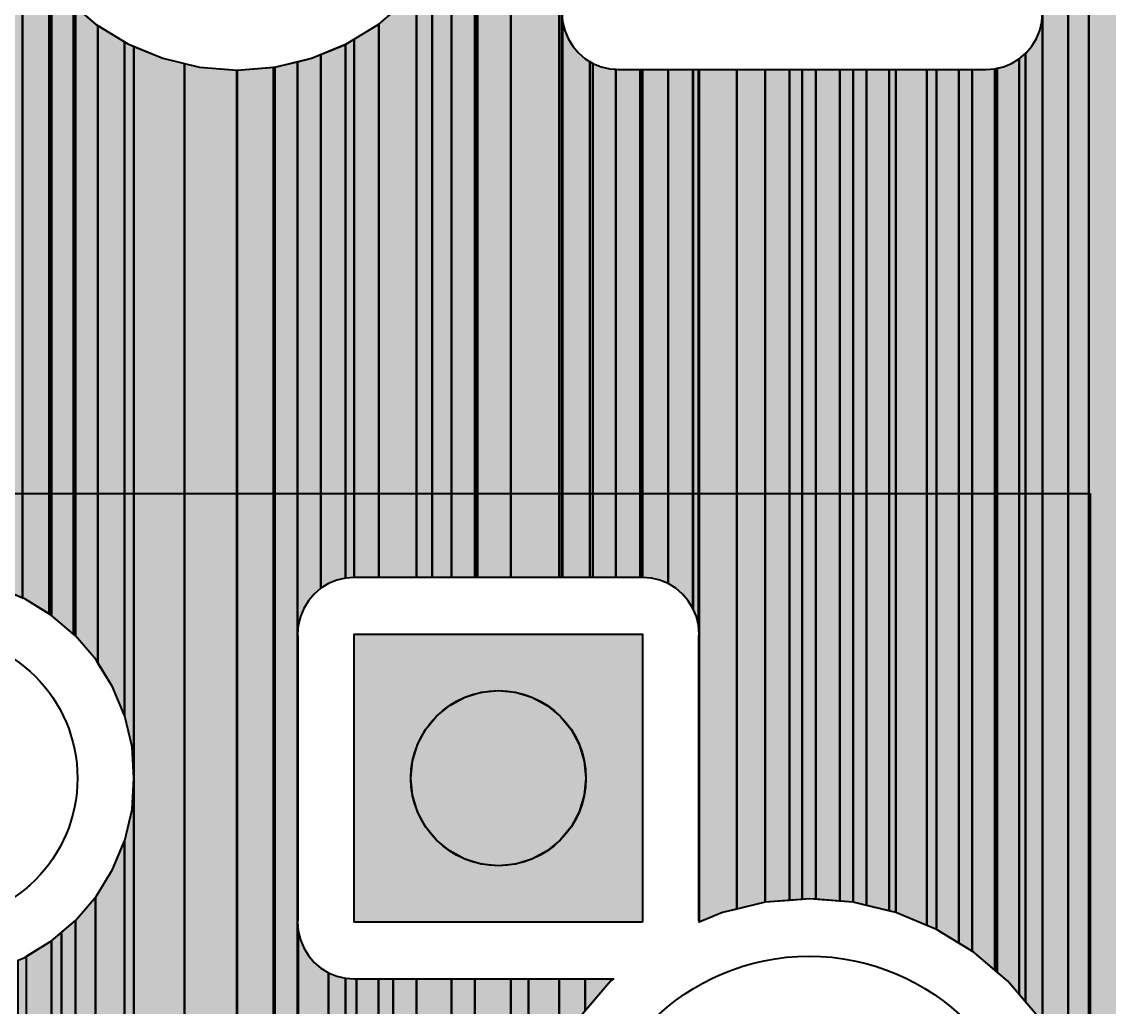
# Model space of a CAD drawing. Header units: millimetres. Extents: x 2 to 110, y 3 to 56.
# Drawn here: x 101.465 to 106.354, y 48.062 to 52.493 of the extents above; entities that cross this region are included whole.
import ezdxf

# ---------------------------------------------------------------- set-up
doc = ezdxf.new("R2010")
doc.units = ezdxf.units.MM
for name, color, linetype in [('bottom_copper', 7, 'Continuous'), ('drill_plated', 7, 'Continuous'), ('top_copper', 7, 'Continuous'), ('top_silk', 7, 'Continuous')]:
    doc.layers.add(name, color=color, linetype=linetype)

# ---------------------------------------------------------------- blocks, each defined once
blk = doc.blocks.new('Block2303')
at = {"layer": 'bottom_copper', "lineweight": 40}
for points in [[(1.0254, 44.2264), (0.9853, 44.3232), (0.9109, 44.4446), (0.9109, 51.435), (1.0254, 51.435), (1.0254, 44.2264)], [(1.1189, 43.7506), (1.1073, 43.9479), (1.0611, 44.1403), (1.0254, 44.2264), (1.0254, 51.435), (1.1189, 51.435), (1.1189, 43.7506)], [(1.4148, 0), (1.1189, 0), (1.1189, 51.435), (1.4148, 51.435), (1.4148, 0)], [(0.9109, 44.4446), (0.8819, 44.4919), (0.8336, 44.5485), (0.8336, 48.812), (0.8363, 48.8143), (0.8622, 48.8447), (0.8831, 48.8788), (0.8984, 48.9158), (0.9077, 48.9546), (0.9109, 48.9945), (0.9109, 44.4446)], [(0.8336, 44.5485), (0.7534, 44.6424), (0.7066, 44.6824), (0.7066, 48.7454), (0.7348, 48.7522), (0.7718, 48.7675), (0.8059, 48.7884), (0.8336, 48.812), (0.8336, 44.5485)], [(0, 45.0009), (-0.1384, 45.0118), (-0.1694, 45.0093), (-0.1694, 48.7405), (0, 48.7405), (0, 45.0009)], [(0.1196, 44.9817), (0.0589, 44.9963), (0, 45.0009), (0, 48.7405), (0.1196, 48.7405), (0.1196, 44.9817)], [(0.2513, 44.9501), (0.1196, 44.9817), (0.1196, 48.7405), (0.2513, 48.7405), (0.2513, 44.9501)], [(0.4342, 44.8743), (0.2513, 44.9501), (0.2513, 48.7405), (0.4342, 48.7405), (0.4342, 44.8743)], [(0.5941, 44.7763), (0.4342, 44.8743), (0.4342, 48.7405), (0.5941, 48.7405), (0.5941, 44.7763)], [(0.7066, 44.6824), (0.6029, 44.7709), (0.5941, 44.7763), (0.5941, 48.7405), (0.6461, 48.7405), (0.6561, 48.7397), (0.6959, 48.7429), (0.7066, 48.7454), (0.7066, 44.6824)]]:
    blk.add_hatch(color=7, dxfattribs=at).paths.add_polyline_path(points, flags=0)
at = {"layer": 'bottom_copper', "color": 7, "lineweight": 40}
for points in [[(1.0254, 44.2264), (0.9853, 44.3232), (0.9109, 44.4446), (0.9109, 51.435), (1.0254, 51.435), (1.0254, 44.2264)], [(1.1189, 43.7506), (1.1073, 43.9479), (1.0611, 44.1403), (1.0254, 44.2264), (1.0254, 51.435), (1.1189, 51.435), (1.1189, 43.7506)], [(1.4148, 0), (1.1189, 0), (1.1189, 51.435), (1.4148, 51.435), (1.4148, 0)], [(0.9109, 44.4446), (0.8819, 44.4919), (0.8336, 44.5485), (0.8336, 48.812), (0.8363, 48.8143), (0.8622, 48.8447), (0.8831, 48.8788), (0.8984, 48.9158), (0.9077, 48.9546), (0.9109, 48.9945), (0.9109, 44.4446)], [(0.8336, 44.5485), (0.7534, 44.6424), (0.7066, 44.6824), (0.7066, 48.7454), (0.7348, 48.7522), (0.7718, 48.7675), (0.8059, 48.7884), (0.8336, 48.812), (0.8336, 44.5485)], [(0, 45.0009), (-0.1384, 45.0118), (-0.1694, 45.0093), (-0.1694, 48.7405), (0, 48.7405), (0, 45.0009)], [(0.1196, 44.9817), (0.0589, 44.9963), (0, 45.0009), (0, 48.7405), (0.1196, 48.7405), (0.1196, 44.9817)], [(0.2513, 44.9501), (0.1196, 44.9817), (0.1196, 48.7405), (0.2513, 48.7405), (0.2513, 44.9501)], [(0.4342, 44.8743), (0.2513, 44.9501), (0.2513, 48.7405), (0.4342, 48.7405), (0.4342, 44.8743)], [(0.5941, 44.7763), (0.4342, 44.8743), (0.4342, 48.7405), (0.5941, 48.7405), (0.5941, 44.7763)], [(0.7066, 44.6824), (0.6029, 44.7709), (0.5941, 44.7763), (0.5941, 48.7405), (0.6461, 48.7405), (0.6561, 48.7397), (0.6959, 48.7429), (0.7066, 48.7454), (0.7066, 44.6824)]]:
    blk.add_lwpolyline(points, close=True, dxfattribs=at)
blk = doc.blocks.new('Block2708')
at = {"layer": 'bottom_copper', "lineweight": 40}
for points in [[(0, 2.3036), (-0.0921, 2.4116), (-0.1489, 2.4601), (-0.1489, 3.4126), (-0.1094, 3.4095), (-0.0994, 3.4103), (0, 3.4103), (0, 2.3036)], [(0.17, 1.772), (0.1616, 1.9135), (0.1285, 2.0515), (0.0742, 2.1826), (0, 2.3036), (0, 3.4103), (0.17, 3.4103), (0.17, 1.772)], [(0.6741, 0), (0.17, 0), (0.17, 3.4103), (0.6741, 3.4103), (0.6741, 0)], [(0.8116, 3.0812), (0.7358, 2.8983), (0.6896, 2.7059), (0.6741, 2.5086), (0.6741, 3.4103), (0.8116, 3.4103), (0.8116, 3.0812)], [(1.0435, 3.4004), (0.915, 3.2499), (0.8116, 3.0812), (0.8116, 3.4103), (1.0435, 3.4103), (1.0435, 3.4004)], [(1.0435, 3.4004), (1.0435, 3.4103), (1.0551, 3.4103), (1.0435, 3.4004)], [(0.8116, 0), (0.6741, 0), (0.6741, 2.5086), (0.6896, 2.3113), (0.7358, 2.1189), (0.8116, 1.936), (0.8116, 0)], [(1.0435, 0), (0.8116, 0), (0.8116, 1.936), (0.915, 1.7673), (1.0435, 1.6168), (1.0435, 0)], [(0.17, 0), (0, 0), (0, 1.2404), (0.0742, 1.3614), (0.1285, 1.4925), (0.1616, 1.6305), (0.17, 1.772), (0.17, 0)], [(1.9043, 0.3788), (1.8463, 0.3834), (1.7267, 0.3739), (1.6101, 0.3459), (1.4993, 0.3), (1.397, 0.2374), (1.3058, 0.1595), (1.2279, 0.0683), (1.1861, 0), (1.0435, 0), (1.0435, 1.6168), (1.194, 1.4883), (1.3627, 1.3849), (1.5456, 1.3091), (1.738, 1.2629), (1.9043, 1.2499), (1.9043, 0.3788)], [(0, 0), (-0.1489, 0), (-0.1489, 1.0839), (-0.0921, 1.1324), (0, 1.2404), (0, 0)]]:
    blk.add_hatch(color=7, dxfattribs=at).paths.add_polyline_path(points, flags=0)
at = {"layer": 'bottom_copper', "color": 7, "lineweight": 40}
for points in [[(0, 2.3036), (-0.0921, 2.4116), (-0.1489, 2.4601), (-0.1489, 3.4126), (-0.1094, 3.4095), (-0.0994, 3.4103), (0, 3.4103), (0, 2.3036)], [(0.17, 1.772), (0.1616, 1.9135), (0.1285, 2.0515), (0.0742, 2.1826), (0, 2.3036), (0, 3.4103), (0.17, 3.4103), (0.17, 1.772)], [(0.6741, 0), (0.17, 0), (0.17, 3.4103), (0.6741, 3.4103), (0.6741, 0)], [(0.8116, 3.0812), (0.7358, 2.8983), (0.6896, 2.7059), (0.6741, 2.5086), (0.6741, 3.4103), (0.8116, 3.4103), (0.8116, 3.0812)], [(1.0435, 3.4004), (0.915, 3.2499), (0.8116, 3.0812), (0.8116, 3.4103), (1.0435, 3.4103), (1.0435, 3.4004)], [(1.0435, 3.4004), (1.0435, 3.4103), (1.0551, 3.4103), (1.0435, 3.4004)], [(0.8116, 0), (0.6741, 0), (0.6741, 2.5086), (0.6896, 2.3113), (0.7358, 2.1189), (0.8116, 1.936), (0.8116, 0)], [(1.0435, 0), (0.8116, 0), (0.8116, 1.936), (0.915, 1.7673), (1.0435, 1.6168), (1.0435, 0)], [(0.17, 0), (0, 0), (0, 1.2404), (0.0742, 1.3614), (0.1285, 1.4925), (0.1616, 1.6305), (0.17, 1.772), (0.17, 0)], [(1.9043, 0.3788), (1.8463, 0.3834), (1.7267, 0.3739), (1.6101, 0.3459), (1.4993, 0.3), (1.397, 0.2374), (1.3058, 0.1595), (1.2279, 0.0683), (1.1861, 0), (1.0435, 0), (1.0435, 1.6168), (1.194, 1.4883), (1.3627, 1.3849), (1.5456, 1.3091), (1.738, 1.2629), (1.9043, 1.2499), (1.9043, 0.3788)], [(0, 0), (-0.1489, 0), (-0.1489, 1.0839), (-0.0921, 1.1324), (0, 1.2404), (0, 0)]]:
    blk.add_lwpolyline(points, close=True, dxfattribs=at)
blk = doc.blocks.new('Block4600')
at = {"layer": 'bottom_copper', "lineweight": 40}
for points in [[(0.8232, 0), (0.443, 0), (0.443, 4.9793), (0.8232, 4.9793), (0.8232, 0)], [(0.443, 0), (0.433, 0), (0.433, 3.1949), (0.443, 3.3643), (0.443, 0)], [(0.433, 0), (0.2395, 0), (0.2395, 2.7278), (0.3283, 2.8727), (0.3933, 3.0297), (0.433, 3.1949), (0.433, 0)], [(0.2395, 0), (0, 0), (0, 2.4883), (0.1292, 2.5986), (0.2395, 2.7278), (0.2395, 0)], [(0.8264, 0), (0.8232, 0), (0.8232, 2.5388), (0.8264, 2.499), (0.8264, 0)], [(0.9623, 0), (0.8264, 0), (0.8264, 2.4989), (0.8357, 2.4601), (0.851, 2.4231), (0.8719, 2.389), (0.8978, 2.3586), (0.9282, 2.3327), (0.9623, 2.3118), (0.9623, 0)], [(0, 0), (-0.1002, 0), (-0.1102, 0.0008), (-0.1497, -0.0023), (-0.1497, 2.3975), (-0.1449, 2.3995), (0, 2.4883), (0, 0)], [(1.1752, 0), (0.9623, 0), (0.9623, 2.3118), (0.9993, 2.2965), (1.0381, 2.2872), (1.078, 2.284), (1.088, 2.2848), (1.1752, 2.2848), (1.1752, 0)], [(1.3009, -0.027), (1.2639, -0.0117), (1.2251, -0.0024), (1.1852, 0.0008), (1.1752, 0), (1.1752, 2.2848), (1.3009, 2.2848), (1.3009, -0.027)], [(1.4368, -0.2141), (1.4275, -0.1753), (1.4122, -0.1383), (1.3913, -0.1042), (1.3654, -0.0738), (1.335, -0.0479), (1.3009, -0.027), (1.3009, 2.2848), (1.4368, 2.2848), (1.4368, -0.2141)], [(1.44, -0.254), (1.4369, -0.2142), (1.4368, 2.2848), (1.44, 2.2848), (1.44, -0.254)], [(1.7372, -1.4594), (1.5448, -1.5056), (1.44, -1.5491), (1.44, 2.2848), (1.7372, 2.2848), (1.7372, -1.4594)], [(1.9035, -1.4464), (1.7372, -1.4594), (1.7372, 2.2848), (1.9035, 2.2848), (1.9035, -1.4464)], [(1.44, -1.5491), (1.4392, -1.5394), (1.4392, -0.264), (1.44, -0.254), (1.44, -1.5491)]]:
    blk.add_hatch(color=7, dxfattribs=at).paths.add_polyline_path(points, flags=0)
at = {"layer": 'bottom_copper', "color": 7, "lineweight": 40}
for points in [[(0.8232, 0), (0.443, 0), (0.443, 4.9793), (0.8232, 4.9793), (0.8232, 0)], [(0.443, 0), (0.433, 0), (0.433, 3.1949), (0.443, 3.3643), (0.443, 0)], [(0.433, 0), (0.2395, 0), (0.2395, 2.7278), (0.3283, 2.8727), (0.3933, 3.0297), (0.433, 3.1949), (0.433, 0)], [(0.2395, 0), (0, 0), (0, 2.4883), (0.1292, 2.5986), (0.2395, 2.7278), (0.2395, 0)], [(0.8264, 0), (0.8232, 0), (0.8232, 2.5388), (0.8264, 2.499), (0.8264, 0)], [(0.9623, 0), (0.8264, 0), (0.8264, 2.4989), (0.8357, 2.4601), (0.851, 2.4231), (0.8719, 2.389), (0.8978, 2.3586), (0.9282, 2.3327), (0.9623, 2.3118), (0.9623, 0)], [(0, 0), (-0.1002, 0), (-0.1102, 0.0008), (-0.1497, -0.0023), (-0.1497, 2.3975), (-0.1449, 2.3995), (0, 2.4883), (0, 0)], [(1.1752, 0), (0.9623, 0), (0.9623, 2.3118), (0.9993, 2.2965), (1.0381, 2.2872), (1.078, 2.284), (1.088, 2.2848), (1.1752, 2.2848), (1.1752, 0)], [(1.3009, -0.027), (1.2639, -0.0117), (1.2251, -0.0024), (1.1852, 0.0008), (1.1752, 0), (1.1752, 2.2848), (1.3009, 2.2848), (1.3009, -0.027)], [(1.4368, -0.2141), (1.4275, -0.1753), (1.4122, -0.1383), (1.3913, -0.1042), (1.3654, -0.0738), (1.335, -0.0479), (1.3009, -0.027), (1.3009, 2.2848), (1.4368, 2.2848), (1.4368, -0.2141)], [(1.44, -0.254), (1.4369, -0.2142), (1.4368, 2.2848), (1.44, 2.2848), (1.44, -0.254)], [(1.7372, -1.4594), (1.5448, -1.5056), (1.44, -1.5491), (1.44, 2.2848), (1.7372, 2.2848), (1.7372, -1.4594)], [(1.9035, -1.4464), (1.7372, -1.4594), (1.7372, 2.2848), (1.9035, 2.2848), (1.9035, -1.4464)], [(1.44, -1.5491), (1.4392, -1.5394), (1.4392, -0.264), (1.44, -0.254), (1.44, -1.5491)]]:
    blk.add_lwpolyline(points, close=True, dxfattribs=at)
blk = doc.blocks.new('Block8480')
at = {"layer": 'bottom_copper', "lineweight": 40}
for points in [[(1.5297, 6.7028), (1.4117, 6.7517), (1.4117, 10.159), (1.425, 9.9896), (1.4647, 9.8244), (1.5297, 9.6674), (1.5297, 6.7028)], [(1.6485, 6.6318), (1.5391, 6.6989), (1.5297, 6.7028), (1.5297, 9.6674), (1.6185, 9.5225), (1.6485, 9.4874), (1.6485, 6.6318)], [(1.7589, 6.5404), (1.6601, 6.6247), (1.6485, 6.6318), (1.6485, 9.4874), (1.7288, 9.3933), (1.7589, 9.3676), (1.7589, 6.5404)], [(1.8687, 6.4107), (1.8602, 6.4246), (1.7681, 6.5326), (1.7589, 6.5404), (1.7589, 9.3676), (1.858, 9.283), (1.8687, 9.2764), (1.8687, 6.4107)], [(2.0302, 5.893), (2.0218, 6.0345), (1.9887, 6.1725), (1.9344, 6.3036), (1.8687, 6.4107), (1.8687, 9.2764), (2.0029, 9.1942), (2.0302, 9.1829), (2.0302, 5.893)], [(2.9809, 6.7923), (2.9421, 6.783), (2.9051, 6.7677), (2.871, 6.7468), (2.871, 9.1465), (2.9809, 9.192), (2.9813, 6.7924)], [(2.257, 4.2463), (2.119, 4.2132), (2.0302, 4.1764), (2.0302, 9.1829), (2.1599, 9.1292), (2.257, 9.1059), (2.257, 4.2463)], [(2.871, 6.7468), (2.8406, 6.7209), (2.8147, 6.6905), (2.7938, 6.6564), (2.7785, 6.6194), (2.7692, 6.5806), (2.766, 6.5407), (2.766, 9.114), (2.8291, 9.1292), (2.871, 9.1465), (2.871, 6.7468)], [(2.4945, 4.2499), (2.3985, 4.2575), (2.257, 4.2463), (2.257, 9.1059), (2.3251, 9.0895), (2.4945, 9.0762), (2.4945, 4.2499)], [(2.766, 4.1768), (2.678, 4.2132), (2.6639, 4.2166), (2.6639, 9.0895), (2.766, 9.114), (2.766, 4.1768)], [(2.6639, 4.2166), (2.54, 4.2463), (2.4945, 4.2499), (2.4945, 9.0762), (2.6639, 9.0895), (2.6639, 4.2166)], [(2.7668, 5.2553), (2.766, 5.2453), (2.766, 6.5407), (2.7668, 6.5307), (2.7668, 5.2553)], [(2.0302, 4.1764), (1.9879, 4.1589), (1.9879, 5.6116), (1.9887, 5.6135), (2.0218, 5.7515), (2.0302, 5.893), (2.0302, 4.1764)], [(1.9879, 4.1589), (1.8669, 4.0847), (1.858, 4.0771), (1.858, 5.3588), (1.8602, 5.3614), (1.9344, 5.4824), (1.9879, 5.6116), (1.9879, 4.1589)], [(1.858, 4.0771), (1.7589, 3.9926), (1.7039, 3.9281), (1.7039, 5.1987), (1.7681, 5.2534), (1.858, 5.3588), (1.858, 4.0771)], [(2.7692, 4.1754), (2.766, 4.1768), (2.766, 5.2453), (2.7692, 5.2055), (2.7692, 4.1754)], [(1.7039, 3.9281), (1.6668, 3.8846), (1.5926, 3.7636), (1.5475, 3.6547), (1.5475, 5.0922), (1.6601, 5.1613), (1.7039, 5.1987), (1.7039, 3.9281)], [(2.9051, 4.1), (2.8091, 4.1589), (2.7692, 4.1754), (2.7692, 5.2054), (2.7785, 5.1666), (2.7938, 5.1296), (2.8147, 5.0955), (2.8406, 5.0651), (2.871, 5.0392), (2.9051, 5.0183), (2.9051, 4.1)], [(2.9809, 4.0414), (2.9301, 4.0847), (2.9051, 4.1), (2.9051, 5.0183), (2.9421, 5.003), (2.9809, 4.9937), (2.9813, 4.0411)]]:
    blk.add_hatch(color=7, dxfattribs=at).paths.add_polyline_path(points, flags=0)
at = {"layer": 'bottom_copper', "color": 7, "lineweight": 40}
for points in [[(1.5297, 6.7028), (1.4117, 6.7517), (1.4117, 10.159), (1.425, 9.9896), (1.4647, 9.8244), (1.5297, 9.6674), (1.5297, 6.7028)], [(1.6485, 6.6318), (1.5391, 6.6989), (1.5297, 6.7028), (1.5297, 9.6674), (1.6185, 9.5225), (1.6485, 9.4874), (1.6485, 6.6318)], [(1.7589, 6.5404), (1.6601, 6.6247), (1.6485, 6.6318), (1.6485, 9.4874), (1.7288, 9.3933), (1.7589, 9.3676), (1.7589, 6.5404)], [(1.8687, 6.4107), (1.8602, 6.4246), (1.7681, 6.5326), (1.7589, 6.5404), (1.7589, 9.3676), (1.858, 9.283), (1.8687, 9.2764), (1.8687, 6.4107)], [(2.0302, 5.893), (2.0218, 6.0345), (1.9887, 6.1725), (1.9344, 6.3036), (1.8687, 6.4107), (1.8687, 9.2764), (2.0029, 9.1942), (2.0302, 9.1829), (2.0302, 5.893)], [(2.9809, 6.7923), (2.9421, 6.783), (2.9051, 6.7677), (2.871, 6.7468), (2.871, 9.1465), (2.9809, 9.192), (2.9813, 6.7924)], [(2.257, 4.2463), (2.119, 4.2132), (2.0302, 4.1764), (2.0302, 9.1829), (2.1599, 9.1292), (2.257, 9.1059), (2.257, 4.2463)], [(2.871, 6.7468), (2.8406, 6.7209), (2.8147, 6.6905), (2.7938, 6.6564), (2.7785, 6.6194), (2.7692, 6.5806), (2.766, 6.5407), (2.766, 9.114), (2.8291, 9.1292), (2.871, 9.1465), (2.871, 6.7468)], [(2.4945, 4.2499), (2.3985, 4.2575), (2.257, 4.2463), (2.257, 9.1059), (2.3251, 9.0895), (2.4945, 9.0762), (2.4945, 4.2499)], [(2.766, 4.1768), (2.678, 4.2132), (2.6639, 4.2166), (2.6639, 9.0895), (2.766, 9.114), (2.766, 4.1768)], [(2.6639, 4.2166), (2.54, 4.2463), (2.4945, 4.2499), (2.4945, 9.0762), (2.6639, 9.0895), (2.6639, 4.2166)], [(2.7668, 5.2553), (2.766, 5.2453), (2.766, 6.5407), (2.7668, 6.5307), (2.7668, 5.2553)], [(2.0302, 4.1764), (1.9879, 4.1589), (1.9879, 5.6116), (1.9887, 5.6135), (2.0218, 5.7515), (2.0302, 5.893), (2.0302, 4.1764)], [(1.9879, 4.1589), (1.8669, 4.0847), (1.858, 4.0771), (1.858, 5.3588), (1.8602, 5.3614), (1.9344, 5.4824), (1.9879, 5.6116), (1.9879, 4.1589)], [(1.858, 4.0771), (1.7589, 3.9926), (1.7039, 3.9281), (1.7039, 5.1987), (1.7681, 5.2534), (1.858, 5.3588), (1.858, 4.0771)], [(2.7692, 4.1754), (2.766, 4.1768), (2.766, 5.2453), (2.7692, 5.2055), (2.7692, 4.1754)], [(1.7039, 3.9281), (1.6668, 3.8846), (1.5926, 3.7636), (1.5475, 3.6547), (1.5475, 5.0922), (1.6601, 5.1613), (1.7039, 5.1987), (1.7039, 3.9281)], [(2.9051, 4.1), (2.8091, 4.1589), (2.7692, 4.1754), (2.7692, 5.2054), (2.7785, 5.1666), (2.7938, 5.1296), (2.8147, 5.0955), (2.8406, 5.0651), (2.871, 5.0392), (2.9051, 5.0183), (2.9051, 4.1)], [(2.9809, 4.0414), (2.9301, 4.0847), (2.9051, 4.1), (2.9051, 5.0183), (2.9421, 5.003), (2.9809, 4.9937), (2.9813, 4.0411)]]:
    blk.add_lwpolyline(points, close=True, dxfattribs=at)
blk = doc.blocks.new('Block64816')
at = {"layer": 'top_copper', "lineweight": 40}
for points in [[(1.5594, 16.3016), (1.5193, 16.3984), (1.4449, 16.5198), (1.4449, 23.5262), (1.5594, 23.5262), (1.5594, 16.3016)], [(1.6529, 15.8258), (1.6413, 16.0231), (1.5951, 16.2155), (1.5594, 16.3016), (1.5594, 23.5262), (1.6529, 23.5262), (1.6529, 15.8258)], [(1.9488, -1.5088), (1.6529, -1.8047), (1.6529, 23.5262), (1.9488, 23.5262), (1.9488, -1.5088)], [(1.4449, 16.5198), (1.4159, 16.5671), (1.3399, 16.6561), (1.3399, 20.8636), (1.3703, 20.8895), (1.3962, 20.9199), (1.4171, 20.954), (1.4324, 20.991), (1.4417, 21.0298), (1.4449, 21.0697), (1.4449, 16.5198)], [(1.3399, 16.6561), (1.2874, 16.7176), (1.23, 16.7666), (1.2299, 20.8181), (1.2688, 20.8274), (1.3058, 20.8427), (1.3399, 20.8636), (1.3399, 16.6561)], [(-0.0989, 18.2769), (-0.102, 18.3167), (-0.1114, 18.3556), (-0.1255, 18.3897), (-0.1255, 20.8157), (-0.0989, 20.8157), (-0.0989, 18.2769)], [(0.0704, 17.0408), (0.0059, 17.0253), (-0.0989, 16.9818), (-0.0989, 20.8157), (0.0704, 20.8157), (0.0704, 17.0408)], [(0.3066, 17.08), (0.1983, 17.0715), (0.0704, 17.0408), (0.0704, 20.8157), (0.3066, 20.8157), (0.3066, 17.08)], [(0.4262, 17.0846), (0.3956, 17.087), (0.3066, 17.08), (0.3066, 20.8157), (0.4262, 20.8157), (0.4262, 17.0846)], [(0.5929, 17.0715), (0.4262, 17.0846), (0.4262, 20.8157), (0.5929, 20.8157), (0.5929, 17.0715)], [(0.7559, 17.0324), (0.5929, 17.0715), (0.5929, 20.8157), (0.7559, 20.8157), (0.7559, 17.0324)], [(0.925, 16.9674), (0.7853, 17.0253), (0.7559, 17.0324), (0.7559, 20.8157), (0.925, 20.8157), (0.925, 16.9674)], [(1.0686, 16.888), (0.9682, 16.9495), (0.925, 16.9674), (0.925, 20.8157), (1.0686, 20.8157), (1.0686, 16.888)], [(1.2299, 16.7667), (1.1369, 16.8461), (1.0686, 16.888), (1.0686, 20.8157), (1.1801, 20.8157), (1.1901, 20.8149), (1.2299, 20.8181), (1.2299, 16.7667)], [(-0.0989, 16.9818), (-0.0997, 16.9915), (-0.0997, 18.2669), (-0.0989, 18.2769), (-0.0989, 16.9818)]]:
    blk.add_hatch(color=7, dxfattribs=at).paths.add_polyline_path(points, flags=0)
at = {"layer": 'top_copper', "color": 7, "lineweight": 40}
for points in [[(1.5594, 16.3016), (1.5193, 16.3984), (1.4449, 16.5198), (1.4449, 23.5262), (1.5594, 23.5262), (1.5594, 16.3016)], [(1.6529, 15.8258), (1.6413, 16.0231), (1.5951, 16.2155), (1.5594, 16.3016), (1.5594, 23.5262), (1.6529, 23.5262), (1.6529, 15.8258)], [(1.9488, -1.5088), (1.6529, -1.8047), (1.6529, 23.5262), (1.9488, 23.5262), (1.9488, -1.5088)], [(1.4449, 16.5198), (1.4159, 16.5671), (1.3399, 16.6561), (1.3399, 20.8636), (1.3703, 20.8895), (1.3962, 20.9199), (1.4171, 20.954), (1.4324, 20.991), (1.4417, 21.0298), (1.4449, 21.0697), (1.4449, 16.5198)], [(1.3399, 16.6561), (1.2874, 16.7176), (1.23, 16.7666), (1.2299, 20.8181), (1.2688, 20.8274), (1.3058, 20.8427), (1.3399, 20.8636), (1.3399, 16.6561)], [(-0.0989, 18.2769), (-0.102, 18.3167), (-0.1114, 18.3556), (-0.1255, 18.3897), (-0.1255, 20.8157), (-0.0989, 20.8157), (-0.0989, 18.2769)], [(0.0704, 17.0408), (0.0059, 17.0253), (-0.0989, 16.9818), (-0.0989, 20.8157), (0.0704, 20.8157), (0.0704, 17.0408)], [(0.3066, 17.08), (0.1983, 17.0715), (0.0704, 17.0408), (0.0704, 20.8157), (0.3066, 20.8157), (0.3066, 17.08)], [(0.4262, 17.0846), (0.3956, 17.087), (0.3066, 17.08), (0.3066, 20.8157), (0.4262, 20.8157), (0.4262, 17.0846)], [(0.5929, 17.0715), (0.4262, 17.0846), (0.4262, 20.8157), (0.5929, 20.8157), (0.5929, 17.0715)], [(0.7559, 17.0324), (0.5929, 17.0715), (0.5929, 20.8157), (0.7559, 20.8157), (0.7559, 17.0324)], [(0.925, 16.9674), (0.7853, 17.0253), (0.7559, 17.0324), (0.7559, 20.8157), (0.925, 20.8157), (0.925, 16.9674)], [(1.0686, 16.888), (0.9682, 16.9495), (0.925, 16.9674), (0.925, 20.8157), (1.0686, 20.8157), (1.0686, 16.888)], [(1.2299, 16.7667), (1.1369, 16.8461), (1.0686, 16.888), (1.0686, 20.8157), (1.1801, 20.8157), (1.1901, 20.8149), (1.2299, 20.8181), (1.2299, 16.7667)], [(-0.0989, 16.9818), (-0.0997, 16.9915), (-0.0997, 18.2669), (-0.0989, 18.2769), (-0.0989, 16.9818)]]:
    blk.add_lwpolyline(points, close=True, dxfattribs=at)
blk = doc.blocks.new('Block81696')
at = {"layer": 'top_copper', "lineweight": 40}
for points in [[(1.067, 10.4137), (0.9167, 10.4137), (0.9167, 15.409), (1.067, 15.409), (1.067, 10.4137)], [(1.2845, 10.4137), (1.067, 10.4137), (1.067, 15.409), (1.2845, 15.409), (1.2845, 10.4137)], [(1.2969, 10.4137), (1.2845, 10.4137), (1.2845, 15.409), (1.2969, 15.409), (1.2969, 10.4137)], [(0.9167, 10.4137), (0.9047, 10.4137), (0.9047, 13.6003), (0.9067, 13.6086), (0.9167, 13.778), (0.9167, 10.4137)], [(0.9047, 10.4137), (0.8, 10.4137), (0.8, 13.2831), (0.802, 13.2864), (0.867, 13.4434), (0.9047, 13.6003), (0.9047, 10.4137)], [(0.8, 10.4137), (0.6429, 10.4137), (0.6429, 13.0592), (0.7132, 13.1415), (0.8, 13.2831), (0.8, 10.4137)], [(0.6429, 10.4137), (0.4737, 10.4137), (0.4737, 12.902), (0.6029, 13.0123), (0.6429, 13.0592), (0.6429, 10.4137)], [(1.3001, 10.4137), (1.2969, 10.4137), (1.2969, 12.9525), (1.3001, 12.9127), (1.3001, 10.4137)], [(1.4228, 10.4137), (1.3001, 10.4137), (1.3001, 12.9126), (1.3094, 12.8738), (1.3247, 12.8368), (1.3456, 12.8027), (1.3715, 12.7723), (1.4019, 12.7464), (1.4228, 12.7336), (1.4228, 10.4137)], [(0.4737, 10.4137), (0.3735, 10.4137), (0.3635, 10.4145), (0.3635, 12.8345), (0.4737, 12.902), (0.4737, 10.4137)], [(0.3635, 10.4145), (0.3237, 10.4113), (0.2848, 10.402), (0.2478, 10.3867), (0.2137, 10.3658), (0.2137, 12.7655), (0.3288, 12.8132), (0.3635, 12.8345), (0.3635, 10.4145)], [(0.2137, 10.3658), (0.1833, 10.3399), (0.1574, 10.3095), (0.1365, 10.2754), (0.1212, 10.2384), (0.1119, 10.1996), (0.1087, 10.1597), (0.1087, 12.733), (0.1718, 12.7482), (0.2137, 12.7655), (0.2137, 10.3658)], [(0.1087, 7.7958), (0.0207, 7.8322), (0, 7.8372), (0, 12.708), (0.0066, 12.7085), (0.1087, 12.733), (0.1087, 7.7958)], [(1.5394, 10.4137), (1.4228, 10.4137), (1.4228, 12.7336), (1.436, 12.7255), (1.473, 12.7102), (1.5118, 12.7009), (1.5394, 12.6987), (1.5394, 10.4137)], [(0, 7.8372), (-0.1173, 7.8653), (-0.1645, 7.8691), (-0.1645, 12.6953), (-0.1628, 12.6952), (0, 12.708), (0, 7.8372)], [(1.6589, 10.4145), (1.6489, 10.4137), (1.5394, 10.4137), (1.5394, 12.6987), (1.5517, 12.6977), (1.5617, 12.6985), (1.6589, 12.6985), (1.6589, 10.4145)], [(1.7746, 10.3867), (1.7376, 10.402), (1.6988, 10.4113), (1.6589, 10.4145), (1.6589, 12.6985), (1.7746, 12.6985), (1.7746, 10.3867)], [(1.8859, 10.2754), (1.865, 10.3095), (1.8391, 10.3399), (1.8087, 10.3658), (1.7746, 10.3867), (1.7746, 12.6985), (1.8859, 12.6985), (1.8859, 10.2754)], [(1.8871, 10.2725), (1.8859, 10.2754), (1.8859, 12.6985), (1.8871, 12.6985), (1.8871, 10.2725)], [(0.1095, 8.8743), (0.1087, 8.8643), (0.1087, 10.1597), (0.1095, 10.1497), (0.1095, 8.8743)], [(0.1119, 7.7944), (0.1087, 7.7958), (0.1087, 8.8643), (0.1119, 8.8245), (0.1119, 7.7944)], [(0.2478, 7.719), (0.1518, 7.7779), (0.1119, 7.7944), (0.1119, 8.8244), (0.1212, 8.7856), (0.1365, 8.7486), (0.1574, 8.7145), (0.1833, 8.6841), (0.2137, 8.6582), (0.2478, 8.6373), (0.2478, 7.719)], [(0.3735, 7.6178), (0.2728, 7.7037), (0.2478, 7.719), (0.2478, 8.6373), (0.2848, 8.622), (0.3236, 8.6127), (0.3635, 8.6095), (0.3735, 8.6103), (0.3735, 7.6178)], [(0.5388, 7.3961), (0.4729, 7.5036), (0.3808, 7.6116), (0.3735, 7.6178), (0.3735, 8.6103), (0.5388, 8.6103), (0.5388, 7.3961)], [(0.6429, 6.972), (0.6345, 7.1135), (0.6014, 7.2515), (0.5471, 7.3826), (0.5388, 7.3961), (0.5388, 8.6103), (0.6429, 8.6103), (0.6429, 6.972)], [(0.8, 3.8104), (0.7627, 3.7785), (0.6848, 3.6873), (0.6429, 3.6188), (0.6429, 8.6103), (0.8, 8.6103), (0.8, 3.8104)], [(0.9047, 3.8875), (0.8539, 3.8564), (0.8, 3.8104), (0.8, 8.6103), (0.9047, 8.6103), (0.9047, 3.8875)], [(1.067, 3.9649), (0.9562, 3.919), (0.9047, 3.8875), (0.9047, 8.6103), (1.067, 8.6103), (1.067, 3.9649)], [(1.147, 3.9841), (1.067, 3.9649), (1.067, 8.6103), (1.147, 8.6103), (1.147, 3.9841)], [(1.2845, 8.2812), (1.2087, 8.0983), (1.1625, 7.9059), (1.147, 7.7086), (1.147, 8.6103), (1.2845, 8.6103), (1.2845, 8.2812)], [(1.4019, 8.4663), (1.3879, 8.4499), (1.2845, 8.2812), (1.2845, 8.6103), (1.4019, 8.6103), (1.4019, 8.4663)], [(1.5164, 8.6004), (1.4019, 8.4663), (1.4019, 8.6103), (1.528, 8.6103), (1.5164, 8.6004)]]:
    blk.add_hatch(color=7, dxfattribs=at).paths.add_polyline_path(points, flags=0)
at = {"layer": 'top_copper', "color": 7, "lineweight": 40}
for points in [[(1.067, 10.4137), (0.9167, 10.4137), (0.9167, 15.409), (1.067, 15.409), (1.067, 10.4137)], [(1.2845, 10.4137), (1.067, 10.4137), (1.067, 15.409), (1.2845, 15.409), (1.2845, 10.4137)], [(1.2969, 10.4137), (1.2845, 10.4137), (1.2845, 15.409), (1.2969, 15.409), (1.2969, 10.4137)], [(0.9167, 10.4137), (0.9047, 10.4137), (0.9047, 13.6003), (0.9067, 13.6086), (0.9167, 13.778), (0.9167, 10.4137)], [(0.9047, 10.4137), (0.8, 10.4137), (0.8, 13.2831), (0.802, 13.2864), (0.867, 13.4434), (0.9047, 13.6003), (0.9047, 10.4137)], [(0.8, 10.4137), (0.6429, 10.4137), (0.6429, 13.0592), (0.7132, 13.1415), (0.8, 13.2831), (0.8, 10.4137)], [(0.6429, 10.4137), (0.4737, 10.4137), (0.4737, 12.902), (0.6029, 13.0123), (0.6429, 13.0592), (0.6429, 10.4137)], [(1.3001, 10.4137), (1.2969, 10.4137), (1.2969, 12.9525), (1.3001, 12.9127), (1.3001, 10.4137)], [(1.4228, 10.4137), (1.3001, 10.4137), (1.3001, 12.9126), (1.3094, 12.8738), (1.3247, 12.8368), (1.3456, 12.8027), (1.3715, 12.7723), (1.4019, 12.7464), (1.4228, 12.7336), (1.4228, 10.4137)], [(0.4737, 10.4137), (0.3735, 10.4137), (0.3635, 10.4145), (0.3635, 12.8345), (0.4737, 12.902), (0.4737, 10.4137)], [(0.3635, 10.4145), (0.3237, 10.4113), (0.2848, 10.402), (0.2478, 10.3867), (0.2137, 10.3658), (0.2137, 12.7655), (0.3288, 12.8132), (0.3635, 12.8345), (0.3635, 10.4145)], [(0.2137, 10.3658), (0.1833, 10.3399), (0.1574, 10.3095), (0.1365, 10.2754), (0.1212, 10.2384), (0.1119, 10.1996), (0.1087, 10.1597), (0.1087, 12.733), (0.1718, 12.7482), (0.2137, 12.7655), (0.2137, 10.3658)], [(0.1087, 7.7958), (0.0207, 7.8322), (0, 7.8372), (0, 12.708), (0.0066, 12.7085), (0.1087, 12.733), (0.1087, 7.7958)], [(1.5394, 10.4137), (1.4228, 10.4137), (1.4228, 12.7336), (1.436, 12.7255), (1.473, 12.7102), (1.5118, 12.7009), (1.5394, 12.6987), (1.5394, 10.4137)], [(0, 7.8372), (-0.1173, 7.8653), (-0.1645, 7.8691), (-0.1645, 12.6953), (-0.1628, 12.6952), (0, 12.708), (0, 7.8372)], [(1.6589, 10.4145), (1.6489, 10.4137), (1.5394, 10.4137), (1.5394, 12.6987), (1.5517, 12.6977), (1.5617, 12.6985), (1.6589, 12.6985), (1.6589, 10.4145)], [(1.7746, 10.3867), (1.7376, 10.402), (1.6988, 10.4113), (1.6589, 10.4145), (1.6589, 12.6985), (1.7746, 12.6985), (1.7746, 10.3867)], [(1.8859, 10.2754), (1.865, 10.3095), (1.8391, 10.3399), (1.8087, 10.3658), (1.7746, 10.3867), (1.7746, 12.6985), (1.8859, 12.6985), (1.8859, 10.2754)], [(1.8871, 10.2725), (1.8859, 10.2754), (1.8859, 12.6985), (1.8871, 12.6985), (1.8871, 10.2725)], [(0.1095, 8.8743), (0.1087, 8.8643), (0.1087, 10.1597), (0.1095, 10.1497), (0.1095, 8.8743)], [(0.1119, 7.7944), (0.1087, 7.7958), (0.1087, 8.8643), (0.1119, 8.8245), (0.1119, 7.7944)], [(0.2478, 7.719), (0.1518, 7.7779), (0.1119, 7.7944), (0.1119, 8.8244), (0.1212, 8.7856), (0.1365, 8.7486), (0.1574, 8.7145), (0.1833, 8.6841), (0.2137, 8.6582), (0.2478, 8.6373), (0.2478, 7.719)], [(0.3735, 7.6178), (0.2728, 7.7037), (0.2478, 7.719), (0.2478, 8.6373), (0.2848, 8.622), (0.3236, 8.6127), (0.3635, 8.6095), (0.3735, 8.6103), (0.3735, 7.6178)], [(0.5388, 7.3961), (0.4729, 7.5036), (0.3808, 7.6116), (0.3735, 7.6178), (0.3735, 8.6103), (0.5388, 8.6103), (0.5388, 7.3961)], [(0.6429, 6.972), (0.6345, 7.1135), (0.6014, 7.2515), (0.5471, 7.3826), (0.5388, 7.3961), (0.5388, 8.6103), (0.6429, 8.6103), (0.6429, 6.972)], [(0.8, 3.8104), (0.7627, 3.7785), (0.6848, 3.6873), (0.6429, 3.6188), (0.6429, 8.6103), (0.8, 8.6103), (0.8, 3.8104)], [(0.9047, 3.8875), (0.8539, 3.8564), (0.8, 3.8104), (0.8, 8.6103), (0.9047, 8.6103), (0.9047, 3.8875)], [(1.067, 3.9649), (0.9562, 3.919), (0.9047, 3.8875), (0.9047, 8.6103), (1.067, 8.6103), (1.067, 3.9649)], [(1.147, 3.9841), (1.067, 3.9649), (1.067, 8.6103), (1.147, 8.6103), (1.147, 3.9841)], [(1.2845, 8.2812), (1.2087, 8.0983), (1.1625, 7.9059), (1.147, 7.7086), (1.147, 8.6103), (1.2845, 8.6103), (1.2845, 8.2812)], [(1.4019, 8.4663), (1.3879, 8.4499), (1.2845, 8.2812), (1.2845, 8.6103), (1.4019, 8.6103), (1.4019, 8.4663)], [(1.5164, 8.6004), (1.4019, 8.4663), (1.4019, 8.6103), (1.528, 8.6103), (1.5164, 8.6004)]]:
    blk.add_lwpolyline(points, close=True, dxfattribs=at)
blk = doc.blocks.new('Block82515')
at = {"layer": 'top_copper', "lineweight": 40}
for points in [[(1.4058, 2.4862), (1.2878, 2.5351), (1.2878, 5.9424), (1.3011, 5.773), (1.3408, 5.6078), (1.4058, 5.4508), (1.4058, 2.4862)], [(1.5362, 2.4081), (1.4152, 2.4823), (1.4058, 2.4862), (1.4058, 5.4508), (1.4946, 5.3059), (1.5362, 5.2572), (1.5362, 2.4081)], [(1.6442, 2.316), (1.5362, 2.4081), (1.5362, 5.2572), (1.6049, 5.1767), (1.6442, 5.1432), (1.6442, 2.316)], [(1.864, 1.9578), (1.8105, 2.087), (1.7363, 2.208), (1.6442, 2.316), (1.6442, 5.1432), (1.7341, 5.0664), (1.864, 4.9868), (1.864, 1.9578)], [(1.9063, 1.6764), (1.8979, 1.8179), (1.8648, 1.9559), (1.864, 1.9578), (1.864, 4.9868), (1.879, 4.9776), (1.9063, 4.9663), (1.9063, 1.6764)], [(2.1331, 0.0297), (1.9951, -0.0034), (1.9063, -0.0402), (1.9063, 4.9663), (2.036, 4.9126), (2.1331, 4.8893), (2.1331, 0.0297)], [(2.3689, 0.0335), (2.2746, 0.0409), (2.1331, 0.0297), (2.1331, 4.8893), (2.2012, 4.8729), (2.3689, 4.8597), (2.3689, 0.0335)], [(1.9063, -0.0402), (1.864, -0.0577), (1.864, 1.395), (1.8648, 1.3969), (1.8979, 1.5349), (1.9063, 1.6764), (1.9063, -0.0402)], [(1.864, -0.0577), (1.743, -0.1319), (1.6442, -0.2161), (1.6442, 1.0368), (1.7363, 1.1448), (1.8105, 1.2658), (1.864, 1.395), (1.864, -0.0577)], [(1.6442, -0.2161), (1.635, -0.224), (1.5429, -0.332), (1.5362, -0.3429), (1.5362, 0.9447), (1.6442, 1.0368), (1.6442, -0.2161)], [(1.5362, -0.3429), (1.4687, -0.453), (1.4144, -0.5841), (1.3856, -0.704), (1.3856, 0.8582), (1.4152, 0.8705), (1.5362, 0.9447), (1.5362, -0.3429)]]:
    blk.add_hatch(color=7, dxfattribs=at).paths.add_polyline_path(points, flags=0)
at = {"layer": 'top_copper', "color": 7, "lineweight": 40}
for points in [[(1.4058, 2.4862), (1.2878, 2.5351), (1.2878, 5.9424), (1.3011, 5.773), (1.3408, 5.6078), (1.4058, 5.4508), (1.4058, 2.4862)], [(1.5362, 2.4081), (1.4152, 2.4823), (1.4058, 2.4862), (1.4058, 5.4508), (1.4946, 5.3059), (1.5362, 5.2572), (1.5362, 2.4081)], [(1.6442, 2.316), (1.5362, 2.4081), (1.5362, 5.2572), (1.6049, 5.1767), (1.6442, 5.1432), (1.6442, 2.316)], [(1.864, 1.9578), (1.8105, 2.087), (1.7363, 2.208), (1.6442, 2.316), (1.6442, 5.1432), (1.7341, 5.0664), (1.864, 4.9868), (1.864, 1.9578)], [(1.9063, 1.6764), (1.8979, 1.8179), (1.8648, 1.9559), (1.864, 1.9578), (1.864, 4.9868), (1.879, 4.9776), (1.9063, 4.9663), (1.9063, 1.6764)], [(2.1331, 0.0297), (1.9951, -0.0034), (1.9063, -0.0402), (1.9063, 4.9663), (2.036, 4.9126), (2.1331, 4.8893), (2.1331, 0.0297)], [(2.3689, 0.0335), (2.2746, 0.0409), (2.1331, 0.0297), (2.1331, 4.8893), (2.2012, 4.8729), (2.3689, 4.8597), (2.3689, 0.0335)], [(1.9063, -0.0402), (1.864, -0.0577), (1.864, 1.395), (1.8648, 1.3969), (1.8979, 1.5349), (1.9063, 1.6764), (1.9063, -0.0402)], [(1.864, -0.0577), (1.743, -0.1319), (1.6442, -0.2161), (1.6442, 1.0368), (1.7363, 1.1448), (1.8105, 1.2658), (1.864, 1.395), (1.864, -0.0577)], [(1.6442, -0.2161), (1.635, -0.224), (1.5429, -0.332), (1.5362, -0.3429), (1.5362, 0.9447), (1.6442, 1.0368), (1.6442, -0.2161)], [(1.5362, -0.3429), (1.4687, -0.453), (1.4144, -0.5841), (1.3856, -0.704), (1.3856, 0.8582), (1.4152, 0.8705), (1.5362, 0.9447), (1.5362, -0.3429)]]:
    blk.add_lwpolyline(points, close=True, dxfattribs=at)

msp = doc.modelspace()

# ---------------------------------------------------------------- hatches: boundary and pattern name
at = {"layer": 'bottom_copper', "lineweight": 40}
for points in [[(104.2557, 48.4443), (102.9603, 48.4443), (102.9603, 49.7397), (104.2557, 49.7397), (104.2557, 48.4443)], [(103.9941, 49.0152), (103.9717, 48.9413), (103.9353, 48.8733), (103.8864, 48.8136), (103.8267, 48.7647), (103.7587, 48.7283), (103.6848, 48.7059), (103.608, 48.6983), (103.5312, 48.7059), (103.4573, 48.7283), (103.3893, 48.7647), (103.3296, 48.8136), (103.2807, 48.8733), (103.2443, 48.9413), (103.2219, 49.0152), (103.2143, 49.092), (103.2219, 49.1688), (103.2443, 49.2427), (103.2807, 49.3107), (103.3296, 49.3704), (103.3893, 49.4193), (103.4573, 49.4557), (103.5312, 49.4781), (103.608, 49.4857), (103.6848, 49.4781), (103.7587, 49.4557), (103.8267, 49.4193), (103.8864, 49.3704), (103.9353, 49.3107), (103.9717, 49.2427), (103.9941, 49.1688), (104.0017, 49.092), (103.9941, 49.0152)]]:
    msp.add_hatch(color=7, dxfattribs=at).paths.add_polyline_path(points, flags=0)
at = {"layer": 'drill_plated', "lineweight": 40}
msp.add_hatch(color=7, dxfattribs=at).paths.add_polyline_path([(103.9941, 49.0152), (103.9717, 48.9413), (103.9353, 48.8733), (103.8864, 48.8136), (103.8267, 48.7647), (103.7587, 48.7283), (103.6848, 48.7059), (103.608, 48.6983), (103.5312, 48.7059), (103.4573, 48.7283), (103.3893, 48.7647), (103.3296, 48.8136), (103.2807, 48.8733), (103.2443, 48.9413), (103.2219, 49.0152), (103.2143, 49.092), (103.2219, 49.1688), (103.2443, 49.2427), (103.2807, 49.3107), (103.3296, 49.3704), (103.3893, 49.4193), (103.4573, 49.4557), (103.5312, 49.4781), (103.608, 49.4857), (103.6848, 49.4781), (103.7587, 49.4557), (103.8267, 49.4193), (103.8864, 49.3704), (103.9353, 49.3107), (103.9717, 49.2427), (103.9941, 49.1688), (104.0017, 49.092), (103.9941, 49.0152)], flags=0)
at = {"layer": 'top_copper', "lineweight": 40}
for points in [[(104.2557, 48.4443), (102.9603, 48.4443), (102.9603, 49.7397), (104.2557, 49.7397), (104.2557, 48.4443)], [(103.9941, 49.0152), (103.9717, 48.9413), (103.9353, 48.8733), (103.8864, 48.8136), (103.8267, 48.7647), (103.7587, 48.7283), (103.6848, 48.7059), (103.608, 48.6983), (103.5312, 48.7059), (103.4573, 48.7283), (103.3893, 48.7647), (103.3296, 48.8136), (103.2807, 48.8733), (103.2443, 48.9413), (103.2219, 49.0152), (103.2143, 49.092), (103.2219, 49.1688), (103.2443, 49.2427), (103.2807, 49.3107), (103.3296, 49.3704), (103.3893, 49.4193), (103.4573, 49.4557), (103.5312, 49.4781), (103.608, 49.4857), (103.6848, 49.4781), (103.7587, 49.4557), (103.8267, 49.4193), (103.8864, 49.3704), (103.9353, 49.3107), (103.9717, 49.2427), (103.9941, 49.1688), (104.0017, 49.092), (103.9941, 49.0152)]]:
    msp.add_hatch(color=7, dxfattribs=at).paths.add_polyline_path(points, flags=0)

# ---------------------------------------------------------------- linework, layer by layer
at = {"layer": 'bottom_copper', "color": 7, "lineweight": 40}
for p, q in [((101.6683, 52.5923), (101.7975, 52.482)), ((103.0705, 52.482), (103.1997, 52.5923)), ((101.7975, 52.482), (101.9424, 52.3932)), ((102.9256, 52.3932), (103.0705, 52.482)), ((103.8969, 52.4926), (103.9062, 52.4538)), ((103.9062, 52.4538), (103.9215, 52.4168)), ((106.0265, 52.4168), (106.0418, 52.4538)), ((106.0418, 52.4538), (106.0511, 52.4926)), ((103.9215, 52.4168), (103.9424, 52.3827)), ((106.0056, 52.3827), (106.0265, 52.4168)), ((101.9424, 52.3932), (102.0994, 52.3282)), ((102.7686, 52.3282), (102.9208, 52.3912)), ((102.9208, 52.3912), (102.9256, 52.3932)), ((102.9208, 49.9914), (102.9208, 52.3912)), ((102.9208, 52.3912), (102.9208, 49.9914)), ((103.9424, 52.3827), (103.9683, 52.3523)), ((105.9797, 52.3523), (106.0056, 52.3827)), ((102.0994, 52.3282), (102.2646, 52.2885)), ((102.6034, 52.2885), (102.7686, 52.3282)), ((103.9683, 52.3523), (103.9987, 52.3264)), ((103.9987, 52.3264), (104.0328, 52.3055)), ((105.9152, 52.3055), (105.9493, 52.3264)), ((105.9493, 52.3264), (105.9797, 52.3523)), ((102.2646, 52.2885), (102.434, 52.2752)), ((102.434, 52.2752), (102.6034, 52.2885)), ((104.0328, 52.3055), (104.0698, 52.2902)), ((104.0698, 52.2902), (104.1086, 52.2809)), ((104.1086, 52.2809), (104.1485, 52.2777)), ((104.1485, 52.2777), (104.1585, 52.2785)), ((104.1585, 52.2785), (104.974, 52.2785)), ((104.974, 48.5473), (104.974, 52.2785)), ((104.974, 52.2785), (105.7895, 52.2785)), ((104.974, 52.2785), (104.974, 48.5473)), ((105.7895, 52.2785), (105.7995, 52.2777)), ((105.7995, 52.2777), (105.8393, 52.2809)), ((105.8393, 52.2809), (105.8394, 52.2809)), ((105.8394, 52.2809), (105.8782, 52.2902)), ((105.8782, 52.2902), (105.9152, 52.3055)), ((102.8446, 49.9667), (102.8105, 49.9458)), ((102.8816, 49.982), (102.8446, 49.9667)), ((102.9204, 49.9913), (102.8816, 49.982)), ((102.9205, 49.9913), (102.9204, 49.9913)), ((102.9208, 49.9914), (102.9205, 49.9913)), ((102.9603, 49.9945), (102.9208, 49.9914)), ((102.9703, 49.9937), (102.9603, 49.9945)), ((104.2457, 49.9937), (102.9703, 49.9937)), ((104.2557, 49.9945), (104.2457, 49.9937)), ((104.2956, 49.9913), (104.2557, 49.9945)), ((104.3344, 49.982), (104.2956, 49.9913)), ((104.3714, 49.9667), (104.3344, 49.982)), ((104.4055, 49.9458), (104.3714, 49.9667)), ((101.4786, 49.8979), (101.3475, 49.9522)), ((102.7801, 49.9199), (102.7542, 49.8895)), ((102.8105, 49.9458), (102.7801, 49.9199)), ((104.4359, 49.9199), (104.4055, 49.9458)), ((104.4618, 49.8895), (104.4359, 49.9199)), ((101.5996, 49.8237), (101.4786, 49.8979)), ((102.7542, 49.8895), (102.7333, 49.8554)), ((104.4827, 49.8554), (104.4618, 49.8895)), ((101.7076, 49.7316), (101.5996, 49.8237)), ((102.718, 49.8184), (102.7087, 49.7796)), ((102.7333, 49.8554), (102.718, 49.8184)), ((104.498, 49.8184), (104.4827, 49.8554)), ((104.5073, 49.7796), (104.498, 49.8184)), ((102.7087, 49.7796), (102.7055, 49.7397)), ((104.5074, 49.7795), (104.5073, 49.7796)), ((104.5105, 49.7397), (104.5074, 49.7795)), ((101.7997, 49.6236), (101.7076, 49.7316)), ((102.7055, 49.7397), (102.7063, 49.7297)), ((102.7063, 49.7297), (102.7063, 48.4543)), ((102.9603, 49.7397), (104.2557, 49.7397)), ((102.9603, 48.4443), (102.9603, 49.7397)), ((104.2557, 49.7397), (104.2557, 48.4443)), ((104.5097, 49.7297), (104.5105, 49.7397)), ((104.5097, 48.4543), (104.5097, 49.7297)), ((101.8739, 49.5026), (101.7997, 49.6236)), ((101.9282, 49.3715), (101.8739, 49.5026)), ((101.9613, 49.2335), (101.9282, 49.3715)), ((101.9697, 49.092), (101.9613, 49.2335)), ((101.9613, 48.9505), (101.9697, 49.092)), ((101.9282, 48.8125), (101.9613, 48.9505)), ((101.8739, 48.6814), (101.9282, 48.8125)), ((101.7997, 48.5604), (101.8739, 48.6814)), ((101.7076, 48.4524), (101.7997, 48.5604)), ((104.974, 48.5473), (104.8077, 48.5343)), ((105.005, 48.5498), (104.974, 48.5473)), ((105.2023, 48.5343), (105.005, 48.5498)), ((104.8077, 48.5343), (104.6153, 48.4881)), ((105.3947, 48.4881), (105.2023, 48.5343)), ((101.5996, 48.3603), (101.7076, 48.4524)), ((102.7063, 48.4543), (102.7055, 48.4443)), ((104.5105, 48.4446), (104.5097, 48.4543)), ((104.6153, 48.4881), (104.5105, 48.4446)), ((105.5776, 48.4123), (105.3947, 48.4881)), ((102.7055, 48.4443), (102.7087, 48.4045)), ((102.7087, 48.4045), (102.7087, 48.4044)), ((102.7087, 48.4044), (102.718, 48.3656)), ((104.2557, 48.4443), (102.9603, 48.4443)), ((105.7463, 48.3089), (105.5776, 48.4123)), ((101.487, 48.2912), (101.5996, 48.3603)), ((102.718, 48.3656), (102.7333, 48.3286)), ((102.7333, 48.3286), (102.7542, 48.2945)), ((105.8968, 48.1804), (105.7463, 48.3089)), ((101.487, 46.8537), (101.487, 48.2912)), ((102.7542, 48.2945), (102.7801, 48.2641)), ((102.7801, 48.2641), (102.8105, 48.2382)), ((102.8105, 48.2382), (102.8446, 48.2173)), ((102.8446, 48.2173), (102.8816, 48.202)), ((102.8816, 48.202), (102.9204, 48.1927)), ((102.9204, 48.1927), (102.9208, 48.1926)), ((102.9208, 47.2401), (102.9208, 48.1926)), ((102.9208, 48.1926), (102.9603, 48.1895)), ((102.9208, 48.1926), (102.9208, 47.2401)), ((102.9603, 48.1895), (102.9703, 48.1903)), ((102.9703, 48.1903), (104.1248, 48.1903)), ((104.1132, 48.1804), (103.9847, 48.0299)), ((104.1248, 48.1903), (104.1132, 48.1804)), ((106.0253, 48.0299), (105.8968, 48.1804))]:
    msp.add_line(p, q, dxfattribs=at)
for points in [[(104.2557, 48.4443), (102.9603, 48.4443), (102.9603, 49.7397), (104.2557, 49.7397), (104.2557, 48.4443)], [(103.9941, 49.0152), (103.9717, 48.9413), (103.9353, 48.8733), (103.8864, 48.8136), (103.8267, 48.7647), (103.7587, 48.7283), (103.6848, 48.7059), (103.608, 48.6983), (103.5312, 48.7059), (103.4573, 48.7283), (103.3893, 48.7647), (103.3296, 48.8136), (103.2807, 48.8733), (103.2443, 48.9413), (103.2219, 49.0152), (103.2143, 49.092), (103.2219, 49.1688), (103.2443, 49.2427), (103.2807, 49.3107), (103.3296, 49.3704), (103.3893, 49.4193), (103.4573, 49.4557), (103.5312, 49.4781), (103.608, 49.4857), (103.6848, 49.4781), (103.7587, 49.4557), (103.8267, 49.4193), (103.8864, 49.3704), (103.9353, 49.3107), (103.9717, 49.2427), (103.9941, 49.1688), (104.0017, 49.092), (103.9941, 49.0152)]]:
    msp.add_lwpolyline(points, close=True, dxfattribs=at)
for centre, major_axis in [((101.068, 49.092), (0.6477, 0)), ((103.608, 49.092), (0.3937, 0)), ((105.005, 47.2886), (1.0033, 0))]:
    msp.add_ellipse(centre, major_axis=major_axis, ratio=1, dxfattribs=at)
at = {"layer": 'drill_plated', "color": 7, "lineweight": 40}
msp.add_lwpolyline([(103.9941, 49.0152), (103.9717, 48.9413), (103.9353, 48.8733), (103.8864, 48.8136), (103.8267, 48.7647), (103.7587, 48.7283), (103.6848, 48.7059), (103.608, 48.6983), (103.5312, 48.7059), (103.4573, 48.7283), (103.3893, 48.7647), (103.3296, 48.8136), (103.2807, 48.8733), (103.2443, 48.9413), (103.2219, 49.0152), (103.2143, 49.092), (103.2219, 49.1688), (103.2443, 49.2427), (103.2807, 49.3107), (103.3296, 49.3704), (103.3893, 49.4193), (103.4573, 49.4557), (103.5312, 49.4781), (103.608, 49.4857), (103.6848, 49.4781), (103.7587, 49.4557), (103.8267, 49.4193), (103.8864, 49.3704), (103.9353, 49.3107), (103.9717, 49.2427), (103.9941, 49.1688), (104.0017, 49.092), (103.9941, 49.0152)], close=True, dxfattribs=at)
msp.add_ellipse((103.608, 49.092), major_axis=(0.3937, 0), ratio=1, dxfattribs=at)
at = {"layer": 'top_copper', "color": 7, "lineweight": 40}
for p, q in [((101.6683, 52.5923), (101.7975, 52.482)), ((103.0705, 52.482), (103.1997, 52.5923)), ((101.7975, 52.482), (101.9424, 52.3932)), ((102.9256, 52.3932), (103.0705, 52.482)), ((103.8969, 52.4926), (103.9062, 52.4538)), ((103.9062, 52.4538), (103.9215, 52.4168)), ((106.0265, 52.4168), (106.0418, 52.4538)), ((106.0418, 52.4538), (106.0511, 52.4926)), ((103.9215, 52.4168), (103.9424, 52.3827)), ((106.0056, 52.3827), (106.0265, 52.4168)), ((101.9424, 52.3932), (102.0994, 52.3282)), ((102.7686, 52.3282), (102.9256, 52.3932)), ((103.9424, 52.3827), (103.9683, 52.3523)), ((105.9797, 52.3523), (106.0056, 52.3827)), ((102.0994, 52.3282), (102.2646, 52.2885)), ((102.6034, 52.2885), (102.7686, 52.3282)), ((103.9683, 52.3523), (103.9987, 52.3264)), ((103.9987, 52.3264), (104.0328, 52.3055)), ((105.9152, 52.3055), (105.9493, 52.3264)), ((105.9493, 52.3264), (105.9797, 52.3523)), ((102.2646, 52.2885), (102.4323, 52.2753)), ((102.4323, 47.4491), (102.4323, 52.2753)), ((102.4323, 52.2753), (102.434, 52.2752)), ((102.4323, 52.2753), (102.4323, 47.4491)), ((102.434, 52.2752), (102.6034, 52.2885)), ((104.0328, 52.3055), (104.0698, 52.2902)), ((104.0698, 52.2902), (104.1086, 52.2809)), ((104.1086, 52.2809), (104.1485, 52.2777)), ((104.1485, 52.2777), (104.1585, 52.2785)), ((104.1585, 52.2785), (104.4839, 52.2785)), ((104.4839, 49.8525), (104.4839, 52.2785)), ((104.4839, 52.2785), (105.7895, 52.2785)), ((104.4839, 52.2785), (104.4839, 49.8525)), ((105.7895, 52.2785), (105.7995, 52.2777)), ((105.7995, 52.2777), (105.8393, 52.2809)), ((105.8393, 52.2809), (105.8394, 52.2809)), ((105.8394, 52.2809), (105.8782, 52.2902)), ((105.8782, 52.2902), (105.9152, 52.3055)), ((102.8446, 49.9667), (102.8105, 49.9458)), ((102.8816, 49.982), (102.8446, 49.9667)), ((102.9204, 49.9913), (102.8816, 49.982)), ((102.9205, 49.9913), (102.9204, 49.9913)), ((102.9603, 49.9945), (102.9205, 49.9913)), ((102.9703, 49.9937), (102.9603, 49.9945)), ((104.2457, 49.9937), (102.9703, 49.9937)), ((104.2557, 49.9945), (104.2457, 49.9937)), ((104.2956, 49.9913), (104.2557, 49.9945)), ((104.3344, 49.982), (104.2956, 49.9913)), ((104.3714, 49.9667), (104.3344, 49.982)), ((104.4055, 49.9458), (104.3714, 49.9667)), ((101.4786, 49.8979), (101.3475, 49.9522)), ((102.7801, 49.9199), (102.7542, 49.8895)), ((102.8105, 49.9458), (102.7801, 49.9199)), ((104.4359, 49.9199), (104.4055, 49.9458)), ((104.4618, 49.8895), (104.4359, 49.9199)), ((101.5996, 49.8237), (101.4786, 49.8979)), ((102.7542, 49.8895), (102.7333, 49.8554)), ((104.4827, 49.8554), (104.4618, 49.8895)), ((101.7076, 49.7316), (101.5996, 49.8237)), ((102.718, 49.8184), (102.7087, 49.7796)), ((102.7333, 49.8554), (102.718, 49.8184)), ((104.4839, 49.8525), (104.4827, 49.8554)), ((104.498, 49.8184), (104.4839, 49.8525)), ((104.5073, 49.7796), (104.498, 49.8184)), ((102.7087, 49.7796), (102.7055, 49.7397)), ((104.5074, 49.7795), (104.5073, 49.7796)), ((104.5105, 49.7397), (104.5074, 49.7795)), ((101.7997, 49.6236), (101.7076, 49.7316)), ((102.7055, 49.7397), (102.7063, 49.7297)), ((102.7063, 49.7297), (102.7063, 48.4543)), ((102.9603, 49.7397), (104.2557, 49.7397)), ((102.9603, 48.4443), (102.9603, 49.7397)), ((104.2557, 49.7397), (104.2557, 48.4443)), ((104.5097, 49.7297), (104.5105, 49.7397)), ((104.5097, 48.4543), (104.5097, 49.7297)), ((101.8739, 49.5026), (101.7997, 49.6236)), ((101.9282, 49.3715), (101.8739, 49.5026)), ((101.9613, 49.2335), (101.9282, 49.3715)), ((101.9697, 49.092), (101.9613, 49.2335)), ((101.9613, 48.9505), (101.9697, 49.092)), ((101.9282, 48.8125), (101.9613, 48.9505)), ((101.8739, 48.6814), (101.9282, 48.8125)), ((101.7997, 48.5604), (101.8739, 48.6814)), ((101.7076, 48.4524), (101.7997, 48.5604)), ((105.005, 48.5498), (104.8077, 48.5343)), ((105.2023, 48.5343), (105.005, 48.5498)), ((104.8077, 48.5343), (104.6153, 48.4881)), ((105.3947, 48.4881), (105.2023, 48.5343)), ((101.5996, 48.3603), (101.7076, 48.4524)), ((102.7063, 48.4543), (102.7055, 48.4443)), ((104.5105, 48.4446), (104.5097, 48.4543)), ((104.6153, 48.4881), (104.5105, 48.4446)), ((105.5776, 48.4123), (105.3947, 48.4881)), ((102.7055, 48.4443), (102.7087, 48.4045)), ((102.7087, 48.4045), (102.7087, 48.4044)), ((102.7087, 48.4044), (102.718, 48.3656)), ((104.2557, 48.4443), (102.9603, 48.4443)), ((105.7463, 48.3089), (105.5776, 48.4123)), ((101.4786, 48.2861), (101.5996, 48.3603)), ((102.718, 48.3656), (102.7333, 48.3286)), ((102.7333, 48.3286), (102.7542, 48.2945)), ((105.8968, 48.1804), (105.7463, 48.3089)), ((101.449, 48.2738), (101.4786, 48.2861)), ((102.7542, 48.2945), (102.7801, 48.2641)), ((102.7801, 48.2641), (102.8105, 48.2382)), ((102.8105, 48.2382), (102.8446, 48.2173)), ((102.8446, 48.2173), (102.8816, 48.202)), ((102.8816, 48.202), (102.9204, 48.1927)), ((102.9204, 48.1927), (102.9603, 48.1895)), ((102.9603, 48.1895), (102.9703, 48.1903)), ((102.9703, 48.1903), (104.1248, 48.1903)), ((104.1132, 48.1804), (103.9847, 48.0299)), ((104.1248, 48.1903), (104.1132, 48.1804)), ((106.0253, 48.0299), (105.8968, 48.1804))]:
    msp.add_line(p, q, dxfattribs=at)
for points in [[(104.2557, 48.4443), (102.9603, 48.4443), (102.9603, 49.7397), (104.2557, 49.7397), (104.2557, 48.4443)], [(103.9941, 49.0152), (103.9717, 48.9413), (103.9353, 48.8733), (103.8864, 48.8136), (103.8267, 48.7647), (103.7587, 48.7283), (103.6848, 48.7059), (103.608, 48.6983), (103.5312, 48.7059), (103.4573, 48.7283), (103.3893, 48.7647), (103.3296, 48.8136), (103.2807, 48.8733), (103.2443, 48.9413), (103.2219, 49.0152), (103.2143, 49.092), (103.2219, 49.1688), (103.2443, 49.2427), (103.2807, 49.3107), (103.3296, 49.3704), (103.3893, 49.4193), (103.4573, 49.4557), (103.5312, 49.4781), (103.608, 49.4857), (103.6848, 49.4781), (103.7587, 49.4557), (103.8267, 49.4193), (103.8864, 49.3704), (103.9353, 49.3107), (103.9717, 49.2427), (103.9941, 49.1688), (104.0017, 49.092), (103.9941, 49.0152)]]:
    msp.add_lwpolyline(points, close=True, dxfattribs=at)
for centre, major_axis in [((101.068, 49.092), (0.6477, 0)), ((103.608, 49.092), (0.3937, 0)), ((105.005, 47.2886), (1.0033, 0))]:
    msp.add_ellipse(centre, major_axis=major_axis, ratio=1, dxfattribs=at)
at = {"layer": 'top_silk', "color": 7, "lineweight": 40}
for p, q in [((92.048, 50.3707), (106.268, 50.372)), ((106.268, 50.372), (106.268, 45.272))]:
    msp.add_line(p, q, dxfattribs=at)

# ---------------------------------------------------------------- block references
at = {"layer": 'bottom_copper'}
for name, p in [('Block8480', (99.9395, 43.199)), ('Block4600', (103.0705, 49.9937)), ('Block2303', (105.1434, 3.538)), ('Block2708', (103.0697, 44.78))]:
    msp.add_blockref(name, p, dxfattribs=at)
at = {"layer": 'top_copper'}
for name, p in [('Block82515', (100.0634, 47.4156)), ('Block81696', (102.5968, 39.58)), ('Block64816', (104.6094, 31.4628))]:
    msp.add_blockref(name, p, dxfattribs=at)

doc.saveas('drawing.dxf')
